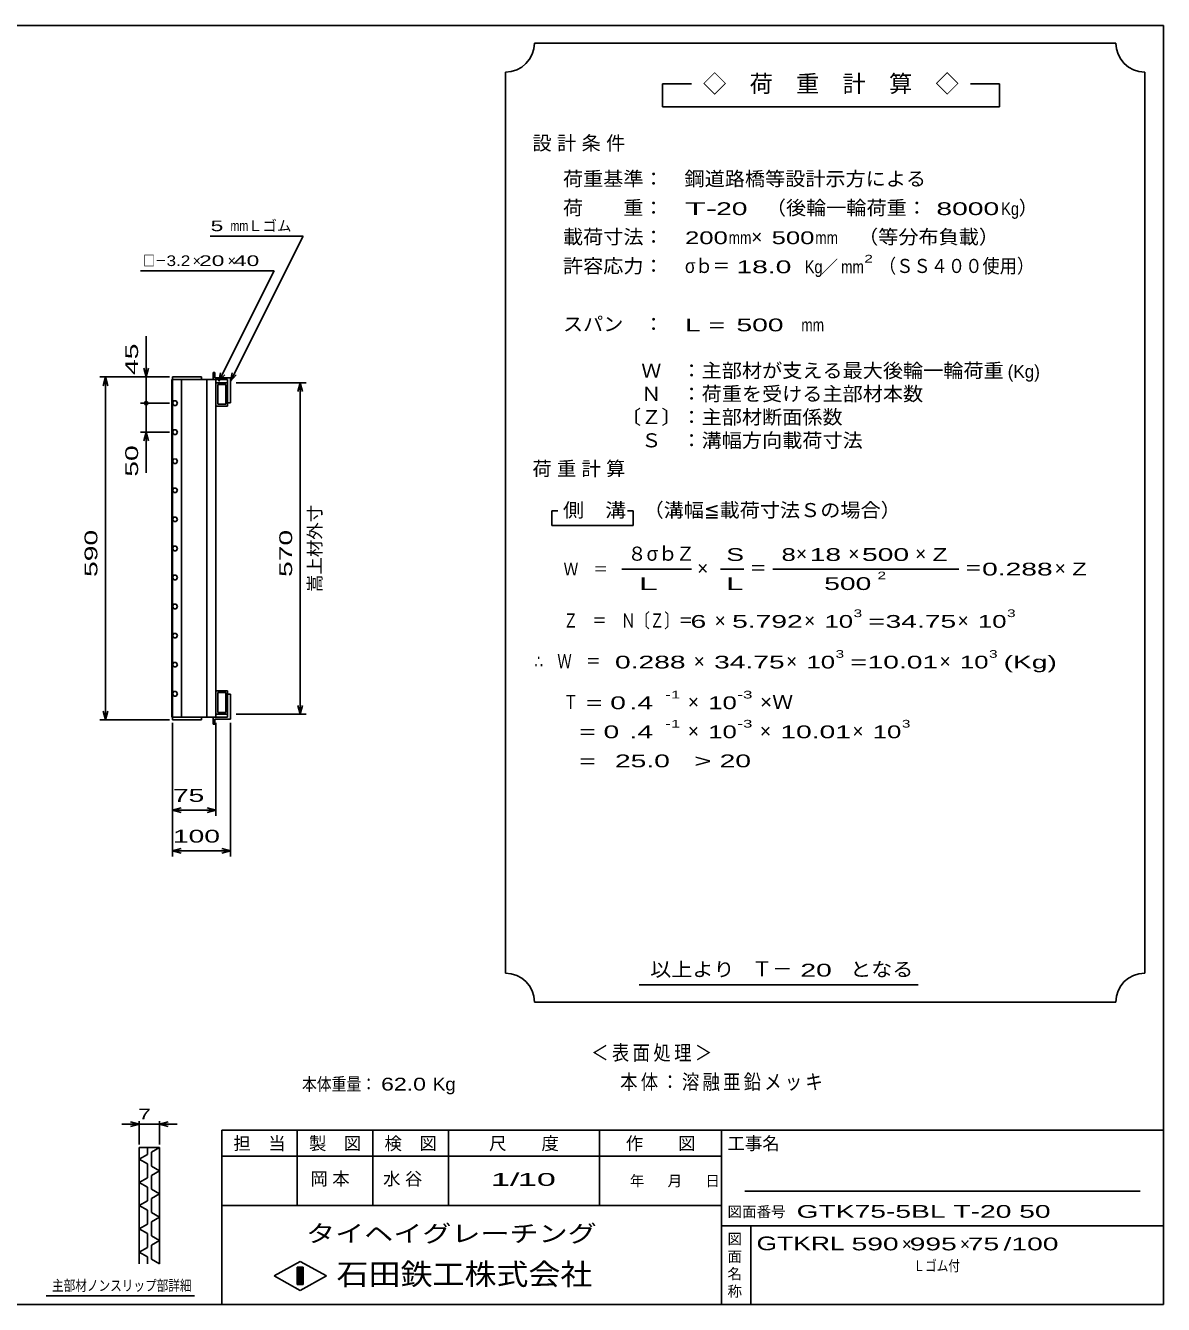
# Model space of a CAD drawing. Units: millimetres, scale not verified. Extents: x -1820 to 1731, y -1282 to 1054.
# Drawn here: x -227 to 1731, y -1146 to 1054 of the extents above; entities that cross this region are included whole.
import ezdxf
from ezdxf.enums import TextEntityAlignment as Align

# ---------------------------------------------------------------- set-up
doc = ezdxf.new("R2010")
doc.units = ezdxf.units.MM
doc.header["$LTSCALE"] = 10
for name, color, linetype, lineweight in [('0_2', 150, 'Continuous', 25), ('16', 3, 'Continuous', 25), ('22', 4, 'Continuous', 25), ('24', 2, 'Continuous', 25), ('32', 4, 'Continuous', 25)]:
    doc.layers.add(name, color=color, linetype=linetype, lineweight=lineweight)
doc.styles.add('ベクトル', font='')
doc.styles.get('ベクトル').set_extended_font_data('ベクトル')

msp = doc.modelspace()

# ---------------------------------------------------------------- linework, layer by layer
at = {"layer": '0_2'}
for p, q in [((-1729, 1053.5), (1731, 1053.5)), ((1731, 1053.5), (1731, -1146.5)), ((1731, -846.5), (111, -846.5)), ((111, -846.5), (111, -1146.5)), ((241, -846.5), (241, -976.5)), ((371, -976.5), (371, -846.5)), ((501, -846.5), (501, -976.5)), ((761, -976.5), (761, -846.5)), ((971, -846.5), (971, -1146.5)), ((971, -891.5), (111, -891.5)), ((1691, -951.5), (1011, -951.5)), ((111, -976.5), (971, -976.5)), ((971, -1011.5), (1731, -1011.5)), ((1021, -1146.5), (1021, -1011.5)), ((201, -1097.5), (246, -1072.5)), ((246, -1072.5), (291, -1097.5)), ((246, -1122.5), (201, -1097.5)), ((241, -1082.5), (251, -1082.5)), ((241, -1112.5), (241, -1082.5)), ((241, -1082.5), (243, -1082.5)), ((243, -1082.5), (243, -1112.5)), ((245, -1112.5), (245, -1082.5)), ((245, -1082.5), (247, -1082.5)), ((291, -1097.5), (246, -1122.5)), ((247, -1082.5), (247, -1112.5)), ((249, -1112.5), (249, -1082.5)), ((249, -1082.5), (251, -1082.5)), ((251, -1082.5), (251, -1112.5)), ((251, -1082.5), (251, -1112.5)), ((251, -1112.5), (241, -1112.5)), ((243, -1112.5), (245, -1112.5)), ((247, -1112.5), (249, -1112.5)), ((1731, -1146.5), (-1729, -1146.5))]:
    msp.add_line(p, q, dxfattribs=at)
at = {"layer": '16'}
for p, q in [((25.3, -136.5), (25.3, 444.5)), ((25.3, 444.5), (26, 444.5)), ((76, 449), (26, 449)), ((26, 449), (26, 444.5)), ((26, 444.5), (76, 444.5)), ((26, 444.5), (26, -136.5)), ((101, 444.5), (26, 444.5)), ((41.5, 444.5), (41.5, -136.5)), ((76, 444.5), (76, 449)), ((85.5, -136.5), (85.5, 444.5)), ((99, 456.5), (96, 456.5)), ((96, 456.5), (96, 444.5)), ((96, 444.5), (121, 444.5)), ((99, 447.5), (99, 456.5)), ((126, 447.5), (99, 447.5)), ((101, -136.5), (101, 444.5)), ((121, 444.5), (121, 404.5)), ((126, 404.5), (126, 447.5)), ((101, 439), (121, 439)), ((101, 399), (101, 439)), ((104, 436), (118, 436)), ((104, 402), (104, 436)), ((118, 436), (118, 402)), ((121, 439), (121, 399)), ((28.22, 407.88), (26, 403.96)), ((26, 403.96), (28.28, 400.09)), ((32.72, 407.91), (28.22, 407.88)), ((28.28, 400.09), (32.78, 400.12)), ((35, 404), (32.72, 407.91)), ((32.78, 400.12), (35, 404.04)), ((121, 399), (101, 399)), ((118, 402), (104, 402)), ((121, 404.5), (126, 404.5)), ((28.22, 357.88), (26, 353.96)), ((26, 353.96), (28.28, 350.09)), ((32.72, 357.91), (28.22, 357.88)), ((35, 354), (32.72, 357.91)), ((32.78, 350.12), (35, 354.04)), ((28.28, 350.09), (32.78, 350.12)), ((28.22, 307.88), (26, 303.96)), ((26, 303.96), (28.28, 300.09)), ((32.72, 307.91), (28.22, 307.88)), ((28.28, 300.09), (32.78, 300.12)), ((35, 304), (32.72, 307.91)), ((32.78, 300.12), (35, 304.04)), ((28.22, 257.88), (26, 253.96)), ((26, 253.96), (28.28, 250.09)), ((32.72, 257.91), (28.22, 257.88)), ((28.28, 250.09), (32.78, 250.12)), ((35, 254), (32.72, 257.91)), ((32.78, 250.12), (35, 254.04)), ((28.22, 207.88), (26, 203.96)), ((26, 203.96), (28.28, 200.09)), ((32.72, 207.91), (28.22, 207.88)), ((28.28, 200.09), (32.78, 200.12)), ((35, 204), (32.72, 207.91)), ((32.78, 200.12), (35, 204.04)), ((28.22, 157.88), (26, 153.96)), ((32.72, 157.91), (28.22, 157.88)), ((35, 154), (32.72, 157.91)), ((32.78, 150.12), (35, 154.04)), ((26, 153.96), (28.28, 150.09)), ((28.28, 150.09), (32.78, 150.12)), ((28.22, 107.88), (26, 103.96)), ((26, 103.96), (28.28, 100.09)), ((32.72, 107.91), (28.22, 107.88)), ((28.28, 100.09), (32.78, 100.12)), ((35, 104), (32.72, 107.91)), ((32.78, 100.12), (35, 104.04)), ((28.22, 57.88), (26, 53.96)), ((26, 53.96), (28.28, 50.09)), ((32.72, 57.91), (28.22, 57.88)), ((28.28, 50.09), (32.78, 50.12)), ((35, 54), (32.72, 57.91)), ((32.78, 50.12), (35, 54.04)), ((28.22, 7.88), (26, 3.96)), ((26, 3.96), (28.28, 0.09)), ((32.72, 7.91), (28.22, 7.88)), ((28.28, 0.09), (32.78, 0.12)), ((35, 4), (32.72, 7.91)), ((32.78, 0.12), (35, 4.04)), ((28.22, -42.12), (26, -46.04)), ((32.72, -42.09), (28.22, -42.12)), ((35, -46), (32.72, -42.09)), ((26, -46.04), (28.28, -49.91)), ((28.28, -49.91), (32.78, -49.88)), ((32.78, -49.88), (35, -45.96)), ((28.22, -92.12), (26, -96.04)), ((26, -96.04), (28.28, -99.91)), ((32.72, -92.09), (28.22, -92.12)), ((28.28, -99.91), (32.78, -99.88)), ((35, -96), (32.72, -92.09)), ((32.78, -99.88), (35, -95.96)), ((121, -91), (101, -91)), ((101, -91), (101, -131)), ((118, -94), (104, -94)), ((104, -94), (104, -128)), ((118, -128), (118, -94)), ((121, -131), (121, -91)), ((121, -96.5), (126, -96.5)), ((121, -136.5), (121, -96.5)), ((126, -96.5), (126, -139.5)), ((101, -131), (121, -131)), ((104, -128), (118, -128)), ((26, -136.5), (25.3, -136.5)), ((26, -136.5), (76, -136.5)), ((26, -141), (26, -136.5)), ((26, -136.5), (101, -136.5)), ((76, -141), (26, -141)), ((76, -136.5), (76, -141)), ((96, -148.5), (96, -136.5)), ((96, -136.5), (121, -136.5)), ((99, -148.5), (96, -148.5)), ((126, -139.5), (99, -139.5)), ((99, -139.5), (99, -148.5))]:
    msp.add_line(p, q, dxfattribs=at)
at = {"layer": '22'}
for p, q in [((91, 691.5), (251, 691.5)), ((126, 441.5), (251, 691.5)), ((-29, 631.5), (201, 631.5)), ((106, 441.5), (201, 631.5)), ((-19, 449), (-19, 519)), ((-19, 449), (-23, 464)), ((-15, 464), (-19, 449)), ((-99, 449), (21, 449)), ((-93, 434), (-89, 449)), ((-85, 434), (-89, 449)), ((-89, -141), (-89, 449)), ((21, 449), (-29, 449)), ((-19, 449), (-19, 404)), ((106, 441.5), (109, 456.1)), ((106, 441.5), (116, 452.5)), ((126, 441.5), (129, 456.1)), ((126, 441.5), (136, 452.5)), ((136, 439), (256, 439)), ((242, 424), (246, 439)), ((250, 424), (246, 439)), ((246, -131), (246, 439)), ((-29, 404), (21, 404)), ((-19, 354), (-19, 404)), ((-29, 354), (21, 354)), ((-23, 339), (-19, 354)), ((-15, 339), (-19, 354)), ((-19, 284), (-19, 354)), ((-89, -141), (-93, -126)), ((-89, -141), (-85, -126)), ((136, -131), (256, -131)), ((246, -131), (242, -116)), ((246, -131), (250, -116)), ((-99, -141), (21, -141)), ((26, -306), (26, -146)), ((26, -376), (26, -146)), ((101, -306), (101, -146)), ((126, -376), (126, -146)), ((26, -296), (41, -292)), ((41, -300), (26, -296)), ((26, -296), (101, -296)), ((101, -296), (86, -292)), ((86, -300), (101, -296)), ((26, -366), (41, -362)), ((41, -370), (26, -366)), ((26, -366), (126, -366)), ((126, -366), (111, -362)), ((111, -370), (126, -366))]:
    msp.add_line(p, q, dxfattribs=at)
msp.add_circle((-19, 404), 3, dxfattribs=at)
at = {"layer": '24', "color": 4}
for p, q in [((1649, 1023.5), (649, 1023.5)), ((599, 973.5), (599, -576.5)), ((1699, -576.5), (1699, 973.5)), ((919, 953.5), (869, 953.5)), ((869, 953.5), (869, 913.5)), ((1449, 953.5), (1399, 953.5)), ((1449, 913.5), (1449, 953.5)), ((869, 913.5), (1449, 913.5)), ((689, 218.5), (679, 218.5)), ((679, 218.5), (679, 193.5)), ((819, 218.5), (809, 218.5)), ((819, 193.5), (819, 218.5)), ((679, 193.5), (819, 193.5)), ((799, 118.5), (919, 118.5)), ((969, 118.5), (1009, 118.5)), ((1059, 118.5), (1379, 118.5)), ((829, -596.5), (1309, -596.5)), ((649, -626.5), (1649, -626.5))]:
    msp.add_line(p, q, dxfattribs=at)
for centre, start, end in [((599, 1023.5), 270, 0), ((1699, 1023.5), 180, 270), ((599, -626.5), 0, 90), ((1699, -626.5), 90, 180)]:
    msp.add_arc(centre, 50, start, end, dxfattribs=at)
at = {"layer": '32'}
for p, q in [((-31, -836.5), (-46, -832.5)), ((-31, -871.5), (-31, -831.5)), ((4, -831.5), (4, -871.5)), ((4, -836.5), (19, -832.5)), ((-31, -836.5), (-61, -836.5)), ((-46, -840.5), (-31, -836.5)), ((-31, -836.5), (4, -836.5)), ((19, -840.5), (4, -836.5)), ((4, -836.5), (34, -836.5)), ((-31, -876.5), (4, -876.5)), ((-31, -1076.5), (-31, -876.5)), ((-17, -876.5), (-17, -888.5)), ((4, -876.5), (-10, -884.5)), ((4, -876.5), (4, -1076.5)), ((-17, -888.5), (-31, -896.5)), ((-31, -896.5), (-17, -904.5)), ((-10, -884.5), (-10, -908.5)), ((-17, -904.5), (-17, -928.5)), ((-10, -908.5), (4, -916.5)), ((4, -916.5), (-10, -924.5)), ((-17, -928.5), (-31, -936.5)), ((-31, -936.5), (-17, -944.5)), ((-17, -944.5), (-17, -968.5)), ((-10, -924.5), (-10, -948.5)), ((-10, -948.5), (4, -956.5)), ((4, -956.5), (-10, -964.5)), ((-10, -964.5), (-10, -988.5)), ((-17, -968.5), (-31, -976.5)), ((-31, -976.5), (-17, -984.5)), ((-17, -984.5), (-17, -1008.5)), ((-10, -988.5), (4, -996.5)), ((-17, -1008.5), (-31, -1016.5)), ((4, -996.5), (-10, -1004.5)), ((-10, -1004.5), (-10, -1028.5)), ((-31, -1016.5), (-17, -1024.5)), ((-17, -1024.5), (-17, -1048.5)), ((-10, -1028.5), (4, -1036.5)), ((-17, -1048.5), (-31, -1056.5)), ((4, -1036.5), (-10, -1044.5)), ((-10, -1044.5), (-10, -1068.5)), ((-31, -1056.5), (-17, -1064.5)), ((-17, -1064.5), (-17, -1076.5)), ((-10, -1068.5), (4, -1076.5)), ((64, -1131.5), (-191, -1131.5))]:
    msp.add_line(p, q, dxfattribs=at)

# ---------------------------------------------------------------- texts
at = {"layer": '0_2', "style": 'ベクトル'}
for s, height, p in [('担\u3000当', 21.99, (131, -869.5)), ('製\u3000図', 21.99, (261, -869.5)), ('検\u3000図', 21.99, (391, -869.5)), ('尺\u3000\u3000度', 21.99, (571, -869.5)), ('作\u3000\u3000図', 21.99, (806, -869.5)), ('工事名', 21.99, (981, -869.5)), ('年', 18.33, (813, -934)), ('月', 18.33, (878, -934)), ('日', 18.33, (943, -934)), ('図面番号', 18.33, (981, -987)), ('図', 18.33, (981, -1034)), ('面', 18.33, (981, -1064)), ('名', 18.33, (981, -1094)), ('称', 18.33, (981, -1124))]:
    msp.add_text(s, height=height, dxfattribs=at).set_placement(p, align=Align.MIDDLE_LEFT)
at = {"layer": '0_2', "color": 222, "style": 'ベクトル'}
for s, height, width, p in [('タイヘイグレーチング', 29.33, 1.25, (256, -1024.5)), ('石田鉄工株式会社', 36.66, 1.1, (308.5, -1094.5))]:
    msp.add_text(s, height=height, dxfattribs=dict(at, width=width)).set_placement(p, align=Align.MIDDLE_LEFT)
at = {"layer": '22', "color": 2, "style": 'ベクトル'}
for s, height, width, p in [(' 5 ', 18.33, 1.6, (81, 709)), ('mm', 18.33, 0.75, (126, 709)), ('□－', 18.33, 0.8, (-24, 649)), ('3.2', 18.33, 1.2, (16, 649)), (' 20 ', 18.33, 1.6, (61, 649)), (' 40 ', 18.33, 1.6, (121, 649)), (' 75 ', 21.99, 1.65, (13.5, -271)), (' 100 ', 21.99, 1.65, (13.5, -341)), ('本体重量：', 21.99, 0.85, (249, -767.5)), (' 62.0', 21.99, 1.35, (374, -767.5)), ('Kg', 21.99, 1.1, (474, -767.5)), ('1/', 21.99, 2, (574, -931.5)), (' 10 ', 21.99, 2, (604, -931.5)), ('GTK75-5BL T-20 50         ', 21.99, 1.65, (1100, -986.5)), ('GTKRL', 23.46, 1.45, (1031, -1041.5)), (' 590 ', 21.99, 1.65, (1181, -1042.5)), (' 995 ', 21.99, 1.65, (1281, -1042.5)), (' 75 ', 21.99, 1.65, (1381, -1042.5)), ('/', 21.99, 1.65, (1456, -1042.5)), (' 100 ', 21.99, 1.65, (1456, -1042.5)), ('Ｌゴム付', 18.33, 0.8, (1301, -1080))]:
    msp.add_text(s, height=height, dxfattribs=dict(at, width=width)).set_placement(p, align=Align.MIDDLE_LEFT)
for s, height, p in [('Ｌゴム', 18.33, (156, 709)), ('×', 18.33, (61, 649)), ('×', 18.33, (121, 649)), ('×', 21.99, (1281, -1042.5)), ('×', 21.99, (1381, -1042.5))]:
    msp.add_text(s, height=height, dxfattribs=at).set_placement(p, align=Align.MIDDLE_LEFT)
at = {"layer": '22', "color": 2, "style": 'ベクトル', "width": 1.65}
for s, p in [(' 45 ', (-44, 439)), (' 50 ', (-44, 264)), (' 590 ', (-114, 91.5)), (' 570', (221, 91.5))]:
    msp.add_text(s, height=21.99, rotation=90, dxfattribs=at).set_placement(p, align=Align.MIDDLE_LEFT)
at = {"layer": '22', "color": 2, "style": 'ベクトル'}
msp.add_text('嵩上材外寸', height=21.99, rotation=90, dxfattribs=at).set_placement((271, 79), align=Align.MIDDLE_LEFT)
at = {"layer": '22', "color": 2, "attachment_point": 4, "style": 'ベクトル'}
for s, insert, char_height in [('\\T1.2;\\W0.85;＜表面処理＞', (746.5, -715), 25.66), ('\\T1.19;\\W0.85;本体：溶融亜鉛メッキ', (796.5, -765), 25.66), ('\\T1.25;岡本\u3000', (263.5, -931.5), 21.99), ('\\T1.25;水谷\u3000', (388.5, -931.5), 21.99)]:
    msp.add_mtext(s, dxfattribs=dict(at, insert=insert, char_height=char_height))
at = {"layer": '24', "style": 'ベクトル'}
for s, height, p in [('◇\u3000荷\u3000重\u3000計\u3000算\u3000◇', 29.33, (939, 953.5)), ('）', 24.19, (1482, 740)), ('×', 24.19, (1022, 690)), ('／', 21.99, (1141.5, 638.5)), ('(Kg)', 21.99, (1463, 458.5)), ('８', 24.19, (809, 145)), ('σｂ', 24.19, (842, 145)), ('Ｚ', 24.19, (892, 145)), ('×', 24.19, (1099, 145)), ('×', 24.19, (1189, 145)), ('×', 24.19, (1304, 145)), ('×', 24.19, (929, 120)), ('×', 24.19, (1544, 120)), ('×', 24.19, (959, 30)), ('×', 24.19, (1113, 30)), ('×', 24.19, (1377, 30)), ('×', 24.19, (923, -40)), ('×', 24.19, (1082, -40)), ('×', 24.19, (1346, -40)), ('×', 24.19, (913, -110)), ('×', 24.19, (913, -160)), ('×', 24.19, (1037, -160)), ('×', 24.19, (1196, -160)), ('Ｔ－', 25.66, (1023, -569))]:
    msp.add_text(s, height=height, dxfattribs=at).set_placement(p, align=Align.MIDDLE_LEFT)
for s, height, width, p in [('荷重基準：\u3000', 24.19, 1.05, (698, 790)), ('鋼道路橋等設計示方による', 24.19, 1.05, (907, 790)), ('荷\u3000\u3000重：\u3000', 24.19, 1.05, (698, 740)), ('T-', 21.99, 2, (908, 738.5)), (' 20 ', 21.99, 1.65, (948, 738.5)), ('（後輪一輪荷重：', 24.19, 1.05, (1047, 740)), (' 8000', 21.99, 1.65, (1327, 738.5)), ('Kg', 21.99, 0.85, (1452, 738.5)), ('載荷寸法：\u3000', 24.19, 1.05, (698, 690)), ('\u3000（等分布負載）', 24.19, 1.05, (1171, 690)), ('200', 21.99, 1.5, (908, 688.5)), ('mm', 21.99, 0.8, (983, 688.5)), ('500', 21.99, 1.5, (1057, 688.5)), ('mm', 21.99, 0.8, (1132, 688.5)), ('許容応力：\u3000', 24.19, 1.05, (698, 640)), ('σｂ＝', 24.19, 0.9, (908, 640)), (' 18.0', 21.99, 1.65, (983, 638.5)), ('Kg', 21.99, 0.85, (1114, 638.5)), ('mm', 21.99, 0.8, (1176.5, 638.5)), ('2', 13.2, 1.5, (1216.5, 652.5)), ('（ＳＳ４００使用）', 24.19, 0.9, (1241.5, 640)), ('スパン\u3000：\u3000', 24.19, 1.05, (698, 540)), ('L =', 21.99, 1.65, (908, 538.5)), (' 500 ', 21.99, 1.65, (983, 538.5)), ('mm', 21.99, 0.8, (1108, 538.5)), ('\u3000Ｗ\u3000：主部材が支える最大後輪一輪荷重', 24.19, 1.05, (798, 460)), ('\u3000Ｎ\u3000：荷重を受ける主部材本数', 24.19, 1.05, (798, 420)), ('〔Ｚ〕：主部材断面係数', 24.19, 1.05, (798, 380)), ('\u3000Ｓ\u3000：溝幅方向載荷寸法', 24.19, 1.05, (798, 340)), ('側\u3000溝', 24.19, 1.1, (698, 220)), ('\u3000（溝幅≦載荷寸法Ｓの場合）', 24.19, 1.05, (802, 220)), ('S', 21.99, 1.55, (979, 143.5)), ('8', 21.99, 1.5, (1074, 143.5)), (' 18 ', 21.99, 1.65, (1109, 143.5)), (' 500 ', 21.99, 1.65, (1199, 143.5)), ('Z', 21.99, 1.4, (1334, 143.5)), ('Ｗ\u3000＝', 21.99, 0.85, (699, 118.5)), ('＝', 24.19, 0.9, (1019, 120)), ('2', 13.2, 1.5, (1239, 107.5)), ('＝', 24.19, 0.9, (1389, 120)), ('0.288', 21.99, 1.65, (1419, 118.5)), ('Z', 21.99, 1.4, (1574, 118.5)), ('L', 21.99, 1.8, (979, 93.5)), (' 500 ', 21.99, 1.65, (1134, 93.5)), ('Ｚ\u3000＝\u3000Ｎ〔Ｚ〕＝', 24.19, 0.75, (699, 30)), ('3', 13.2, 1.5, (1198, 42.5)), ('3', 13.2, 1.5, (1462, 42.5)), (' 6 ', 21.99, 1.65, (904, 28.5)), ('5.792', 21.99, 1.65, (989, 28.5)), ('10', 21.99, 1.5, (1148, 28.5)), ('=', 21.99, 1.7, (1223, 28.5)), ('34.75', 21.99, 1.65, (1253, 28.5)), ('10', 21.99, 1.5, (1412, 28.5)), ('3', 13.2, 1.5, (1167, -27.5)), ('3', 13.2, 1.5, (1431, -27.5)), ('∴\u3000Ｗ\u3000＝', 24.19, 0.75, (649, -40)), (' 0.288', 21.99, 1.65, (774, -41.5)), ('34.75', 21.99, 1.65, (958, -41.5)), ('10', 21.99, 1.5, (1117, -41.5)), ('=', 21.99, 1.7, (1192, -41.5)), ('10.01', 21.99, 1.65, (1222, -41.5)), ('10', 21.99, 1.5, (1381, -41.5)), ('(Kg)', 21.99, 1.65, (1456, -41.5)), ('Ｔ', 24.19, 0.75, (699, -110)), (' = 0', 21.99, 1.65, (724, -111.5)), (' .4 ', 21.99, 1.65, (799, -111.5)), ('-1', 13.2, 1.65, (874, -97.5)), ('10', 21.99, 1.5, (948, -111.5)), ('-3', 13.2, 1.65, (998, -97.5)), ('×Ｗ', 24.19, 1.1, (1037, -110)), ('  = 0', 21.99, 1.65, (699, -161.5)), (' .4 ', 21.99, 1.65, (799, -161.5)), ('-1', 13.2, 1.65, (874, -147.5)), ('10', 21.99, 1.5, (948, -161.5)), ('-3', 13.2, 1.65, (998, -147.5)), ('10.01', 21.99, 1.65, (1072, -161.5)), ('10', 21.99, 1.5, (1231, -161.5)), ('3', 13.2, 1.5, (1281, -147.5)), ('  =', 21.99, 1.65, (699, -211.5)), (' 25.0', 21.99, 1.65, (774, -211.5)), ('>', 21.99, 1.7, (924, -211.5)), (' 20 ', 21.99, 1.65, (954, -211.5)), ('以上より\u3000', 24.19, 1.1, (848, -570)), (' 20 ', 21.99, 1.65, (1093, -571.5)), ('となる', 24.19, 1.1, (1192, -570))]:
    msp.add_text(s, height=height, dxfattribs=dict(at, width=width)).set_placement(p, align=Align.MIDDLE_LEFT)
at = {"layer": '24', "attachment_point": 4, "style": 'ベクトル'}
for s, insert, char_height in [('\\T1.28;設計条件', (645.5, 850), 24.19), ('\\T1.28;荷重計算', (645.5, 290), 24.19), ('\\T1.5;\\W2;\\~L\\~', (804, 93.5), 21.99)]:
    msp.add_mtext(s, dxfattribs=dict(at, insert=insert, char_height=char_height))
at = {"layer": '32', "color": 2, "style": 'ベクトル'}
for s, width, p in [(' 7 ', 1.6, (-43.5, -819)), ('主部材ノンスリップ部詳細', 0.8, (-181, -1114))]:
    msp.add_text(s, height=18.33, dxfattribs=dict(at, width=width)).set_placement(p, align=Align.MIDDLE_LEFT)

doc.saveas('drawing.dxf')
